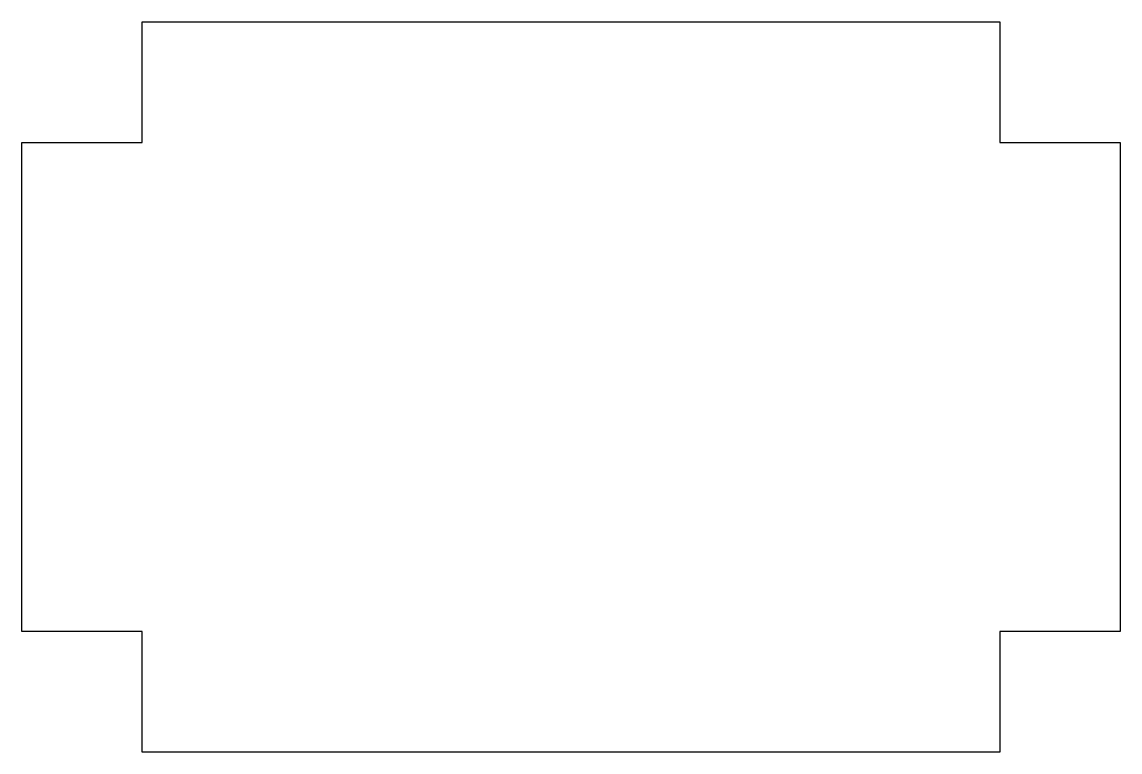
# Model space of a CAD drawing. Extents: x 137 to 459, y 311 to 525.
import ezdxf

# ---------------------------------------------------------------- set-up
doc = ezdxf.new("R2010")
doc.units = 0
doc.layers.add('Layer_1', color=7, linetype='CONTINUOUS')

msp = doc.modelspace()

# ---------------------------------------------------------------- linework, layer by layer
at = {"layer": 'Layer_1', "color": 7}
msp.add_lwpolyline([(136.983929, 489.469408), (172.24094, 489.469408), (172.24094, 524.754595), (423.526224, 524.754595), (423.526224, 489.469408), (458.730369, 489.504557), (458.730369, 346.244882), (423.52886, 346.244882), (423.52886, 310.959694), (172.243604, 310.959694), (172.243604, 346.212397), (136.983929, 346.212397)], close=True, dxfattribs=at)

doc.saveas('drawing.dxf')
